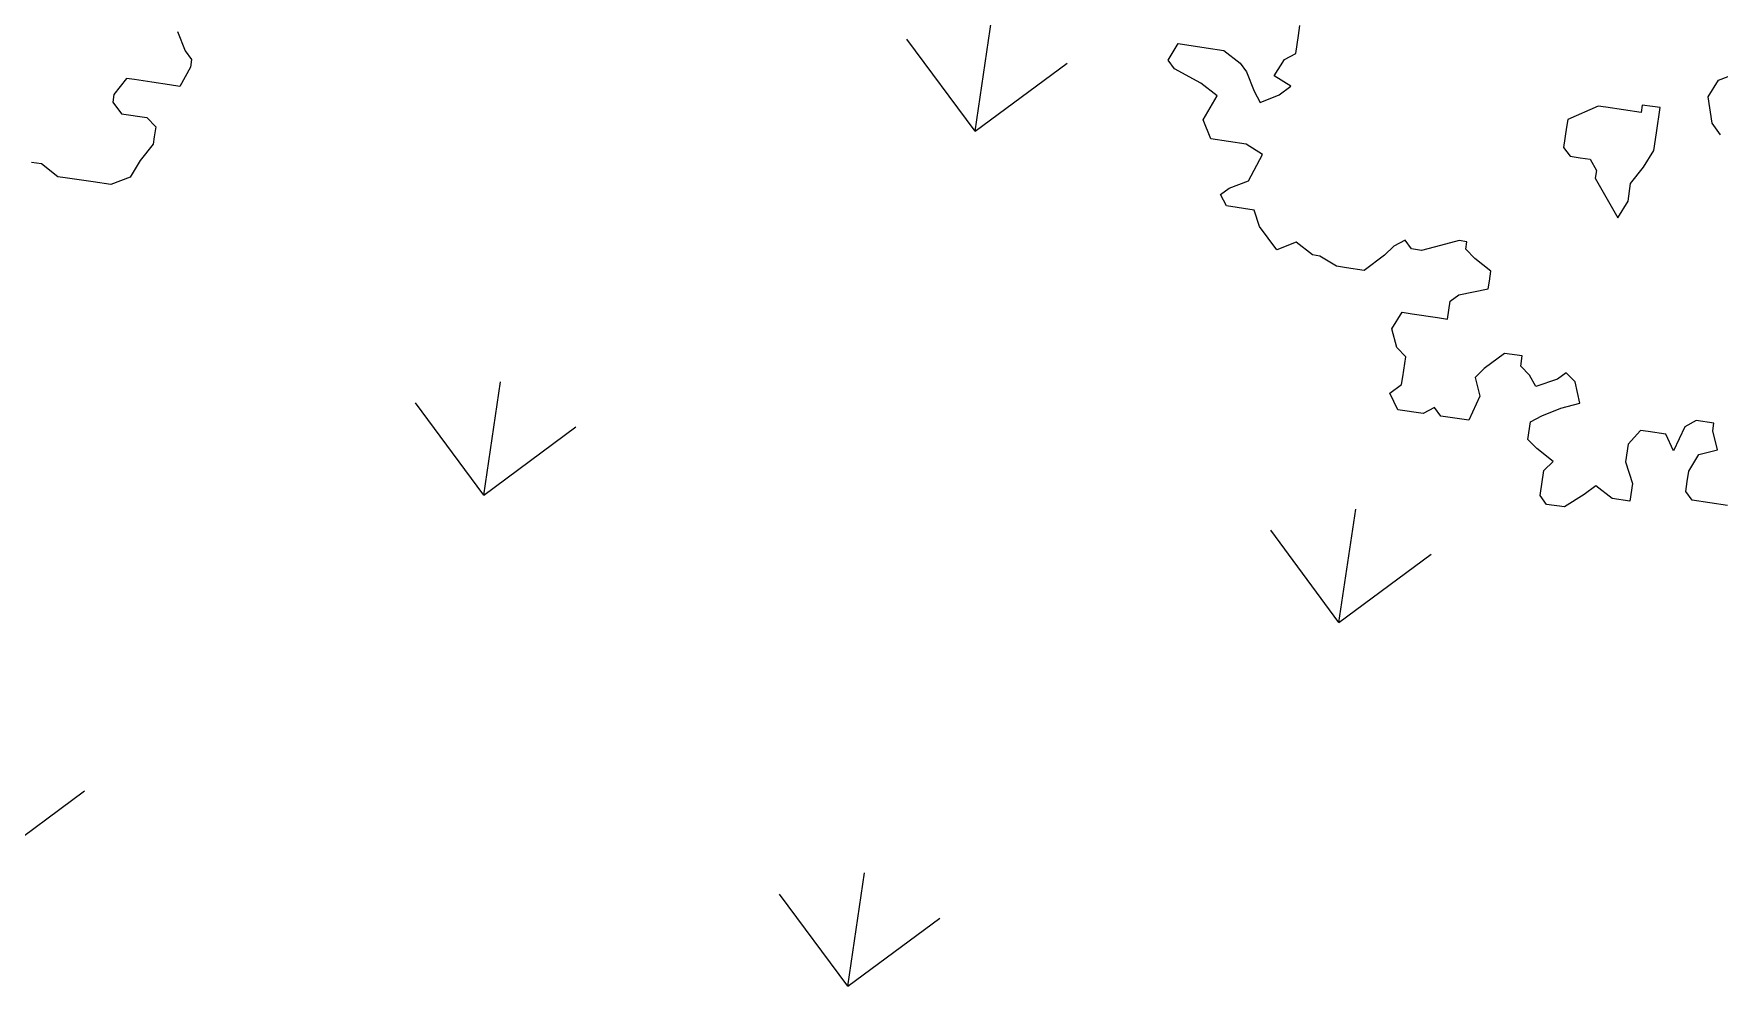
# Model space of a CAD drawing. Header units: millimetres. Extents: x 338 to 506, y 179 to 335.
# Drawn here: x 371.91 to 377.51, y 276.44 to 279.6 of the extents above; entities that cross this region are included whole.
import ezdxf

# ---------------------------------------------------------------- set-up
doc = ezdxf.new("R2010")
doc.units = ezdxf.units.MM
for name, color, linetype in [('ANDEN', 251, 'Continuous'), ('ARBOL-TOP', 3, 'Continuous'), ('MUROS', 32, 'Continuous')]:
    doc.layers.add(name, color=color, linetype=linetype)

# ---------------------------------------------------------------- blocks, each defined once
blk = doc.blocks.new('*X958')
at = {"color": 0}
for p, q in [((90.9496, 127.7646), (91.219, 127.4952)), ((92.3865, 126.3278), (92.6559, 126.5972)), ((92.3865, 126.3278), (92.6559, 126.0584)), ((92.3865, 126.3278), (92.7675, 126.3278)), ((90.9496, 124.8909), (91.219, 125.1603)), ((93.8233, 124.8909), (94.0927, 125.1603)), ((90.9496, 124.8909), (91.219, 124.6215)), ((90.9496, 124.8909), (91.3306, 124.8909)), ((93.8233, 124.8909), (94.0927, 124.6215)), ((93.8233, 124.8909), (94.2043, 124.8909)), ((92.3865, 123.4541), (92.6559, 123.7235)), ((92.3865, 123.4541), (92.6559, 123.1847)), ((92.3865, 123.4541), (92.7675, 123.4541))]:
    blk.add_line(p, q, dxfattribs=at)
blk = doc.blocks.new('ARBOLITO')
at = {"linetype": 'ByBlock'}
for points in [[(463.0691, 68.4961), (463.0775, 68.4815), (463.0837, 68.4753), (463.0837, 68.4691), (463.0775, 68.4524), (463.0691, 68.4524), (463.0546, 68.4524), (463.0401, 68.4524), (463.0338, 68.4524), (463.0255, 68.4379), (463.0255, 68.4317), (463.0338, 68.4234), (463.0546, 68.4234), (463.0629, 68.4171), (463.0629, 68.4088), (463.0629, 68.4026), (463.0546, 68.388), (463.0484, 68.3735), (463.0338, 68.3652), (463.0193, 68.3652), (462.9964, 68.3652), (462.9902, 68.3652), (462.9756, 68.3735), (462.9673, 68.3735)], [(462.3315, 68.3008), (462.3169, 68.3008), (462.3024, 68.3008), (462.2962, 68.307), (462.2962, 68.3153), (462.2962, 68.3236), (462.3024, 68.3382), (462.3169, 68.3444), (462.3107, 68.3589), (462.3107, 68.3652), (462.2962, 68.3652), (462.2879, 68.3589), (462.2816, 68.3382), (462.2733, 68.3506), (462.2588, 68.3506), (462.2525, 68.3506), (462.2442, 68.3382), (462.2442, 68.3236), (462.2525, 68.307), (462.2525, 68.2925), (462.238, 68.2925), (462.2234, 68.3008), (462.2151, 68.2925), (462.2006, 68.28), (462.186, 68.28), (462.1798, 68.2862), (462.1798, 68.307), (462.186, 68.3153), (462.1715, 68.3236), (462.1632, 68.3299), (462.1632, 68.3444), (462.1715, 68.3506), (462.186, 68.3589), (462.2006, 68.3652), (462.1944, 68.3818), (462.186, 68.388), (462.1798, 68.3818), (462.1632, 68.3735), (462.1569, 68.3818), (462.1486, 68.388), (462.1486, 68.3963), (462.1341, 68.3963), (462.1195, 68.3818), (462.1133, 68.3735), (462.1195, 68.3589), (462.1133, 68.3382), (462.0905, 68.3382), (462.0842, 68.3444), (462.0759, 68.3382), (462.0551, 68.3382), (462.0468, 68.3506), (462.0551, 68.3589), (462.0551, 68.3652), (462.0551, 68.3818), (462.0468, 68.388), (462.0406, 68.4026), (462.0468, 68.4171), (462.0551, 68.4171), (462.0759, 68.4171), (462.0842, 68.4171), (462.0842, 68.4317), (462.0905, 68.4379), (462.1133, 68.4462), (462.1133, 68.4524), (462.1133, 68.4608), (462.0988, 68.4691), (462.0905, 68.4753), (462.0905, 68.4815), (462.0842, 68.4815), (462.0697, 68.4753), (462.0551, 68.4691), (462.0468, 68.4691), (462.0406, 68.4753), (462.0323, 68.4691), (462.026, 68.4608), (462.0115, 68.4462), (461.997, 68.4462), (461.9886, 68.4462), (461.9741, 68.4524), (461.9679, 68.4524), (461.9533, 68.4608), (461.9388, 68.4524), (461.9221, 68.4691), (461.9159, 68.4815), (461.8931, 68.4815), (461.8868, 68.4899), (461.8931, 68.4961), (461.9076, 68.5044), (461.9159, 68.5273), (461.9014, 68.5335), (461.8723, 68.5335), (461.864, 68.548), (461.8723, 68.5688), (461.8577, 68.5771), (461.8349, 68.5854), (461.8286, 68.5917), (461.8349, 68.6062), (461.8577, 68.6062), (461.8723, 68.6062), (461.8868, 68.5979), (461.8931, 68.5917), (461.9014, 68.5771), (461.9076, 68.5688), (461.9221, 68.5771), (461.9305, 68.5854), (461.9159, 68.5917), (461.9221, 68.6062), (461.9305, 68.6124), (461.9305, 68.627), (461.9305, 68.6353)], [(463.0691, 68.4961), (463.0775, 68.4815), (463.0837, 68.4753), (463.0837, 68.4691), (463.0775, 68.4524), (463.0691, 68.4524), (463.0546, 68.4524), (463.0401, 68.4524), (463.0338, 68.4524), (463.0255, 68.4379), (463.0255, 68.4317), (463.0338, 68.4234), (463.0546, 68.4234), (463.0629, 68.4171), (463.0629, 68.4088), (463.0629, 68.4026), (463.0546, 68.388), (463.0484, 68.3735), (463.0338, 68.3652), (463.0193, 68.3652), (462.9964, 68.3652), (462.9902, 68.3652), (462.9756, 68.3735), (462.9673, 68.3735)], [(462.3315, 68.3008), (462.3169, 68.3008), (462.3024, 68.3008), (462.2962, 68.307), (462.2962, 68.3153), (462.2962, 68.3236), (462.3024, 68.3382), (462.3169, 68.3444), (462.3107, 68.3589), (462.3107, 68.3652), (462.2962, 68.3652), (462.2879, 68.3589), (462.2816, 68.3382), (462.2733, 68.3506), (462.2588, 68.3506), (462.2525, 68.3506), (462.2442, 68.3382), (462.2442, 68.3236), (462.2525, 68.307), (462.2525, 68.2925), (462.238, 68.2925), (462.2234, 68.3008), (462.2151, 68.2925), (462.2006, 68.28), (462.186, 68.28), (462.1798, 68.2862), (462.1798, 68.307), (462.186, 68.3153), (462.1715, 68.3236), (462.1632, 68.3299), (462.1632, 68.3444), (462.1715, 68.3506), (462.186, 68.3589), (462.2006, 68.3652), (462.1944, 68.3818), (462.186, 68.388), (462.1798, 68.3818), (462.1632, 68.3735), (462.1569, 68.3818), (462.1486, 68.388), (462.1486, 68.3963), (462.1341, 68.3963), (462.1195, 68.3818), (462.1133, 68.3735), (462.1195, 68.3589), (462.1133, 68.3382), (462.0905, 68.3382), (462.0842, 68.3444), (462.0759, 68.3382), (462.0551, 68.3382), (462.0468, 68.3506), (462.0551, 68.3589), (462.0551, 68.3652), (462.0551, 68.3818), (462.0468, 68.388), (462.0406, 68.4026), (462.0468, 68.4171), (462.0551, 68.4171), (462.0759, 68.4171), (462.0842, 68.4171), (462.0842, 68.4317), (462.0905, 68.4379), (462.1133, 68.4462), (462.1133, 68.4524), (462.1133, 68.4608), (462.0988, 68.4691), (462.0905, 68.4753), (462.0905, 68.4815), (462.0842, 68.4815), (462.0697, 68.4753), (462.0551, 68.4691), (462.0468, 68.4691), (462.0406, 68.4753), (462.0323, 68.4691), (462.026, 68.4608), (462.0115, 68.4462), (461.997, 68.4462), (461.9886, 68.4462), (461.9741, 68.4524), (461.9679, 68.4524), (461.9533, 68.4608), (461.9388, 68.4524), (461.9221, 68.4691), (461.9159, 68.4815), (461.8931, 68.4815), (461.8868, 68.4899), (461.8931, 68.4961), (461.9076, 68.5044), (461.9159, 68.5273), (461.9014, 68.5335), (461.8723, 68.5335), (461.864, 68.548), (461.8723, 68.5688), (461.8577, 68.5771), (461.8349, 68.5854), (461.8286, 68.5917), (461.8349, 68.6062), (461.8577, 68.6062), (461.8723, 68.6062), (461.8868, 68.5979), (461.8931, 68.5917), (461.9014, 68.5771), (461.9076, 68.5688), (461.9221, 68.5771), (461.9305, 68.5854), (461.9159, 68.5917), (461.9221, 68.6062), (461.9305, 68.6124), (461.9305, 68.627), (461.9305, 68.6353)], [(462.2671, 68.627), (462.2733, 68.6415), (462.2879, 68.6498)], [(462.2816, 68.5979), (462.2733, 68.6062), (462.2671, 68.627), (462.2671, 68.627)], [(462.2671, 68.627), (462.2733, 68.6415), (462.2879, 68.6498)], [(462.2816, 68.5979), (462.2733, 68.6062), (462.2671, 68.627)], [(462.2089, 68.5189), (462.2151, 68.5335), (462.2151, 68.548), (462.2234, 68.5626), (462.2297, 68.5771), (462.2297, 68.5917), (462.2297, 68.6124), (462.2234, 68.6124), (462.2151, 68.6124), (462.2151, 68.6062), (462.2006, 68.6062), (462.186, 68.6062), (462.1798, 68.6062), (462.1569, 68.5917), (462.1569, 68.5854), (462.1569, 68.5688), (462.1632, 68.5626), (462.1715, 68.5626), (462.1798, 68.5626), (462.186, 68.5543), (462.186, 68.548), (462.2089, 68.5189), (462.2089, 68.5189)], [(462.2089, 68.5189), (462.2151, 68.5335), (462.2151, 68.548), (462.2234, 68.5626), (462.2297, 68.5771), (462.2297, 68.5917), (462.2297, 68.6124), (462.2234, 68.6124), (462.2151, 68.6124), (462.2151, 68.6062), (462.2006, 68.6062), (462.186, 68.6062), (462.1798, 68.6062), (462.1569, 68.5917), (462.1569, 68.5854), (462.1569, 68.5688), (462.1632, 68.5626), (462.1715, 68.5626), (462.1798, 68.5626), (462.186, 68.5543), (462.186, 68.548), (462.2089, 68.5189)]]:
    blk.add_lwpolyline(points, dxfattribs=at)
blk = doc.blocks.new('A$C7152A42C')
at = {"layer": 'ANDEN', "color": 251, "linetype": 'Continuous'}
blk.add_blockref('*X958', (0, 0), dxfattribs=at)
at = {"layer": 'ARBOL-TOP', "color": 3, "linetype": 'ByBlock', "xscale": 4.090679926752369, "yscale": 4.090679926752369, "zscale": 4.090679926752369, "rotation": 270}
for p in [(-186.43523, 2021.82862), (-186.43523, 2013.48433)]:
    blk.add_blockref('ARBOLITO', p, dxfattribs=at)

msp = doc.modelspace()

# ---------------------------------------------------------------- block references
at = {"layer": 'MUROS', "color": 32, "rotation": 81.53046525965426}
msp.add_blockref('A$C7152A42C', (484.7482, 168.0844), dxfattribs=at)

doc.saveas('drawing.dxf')
